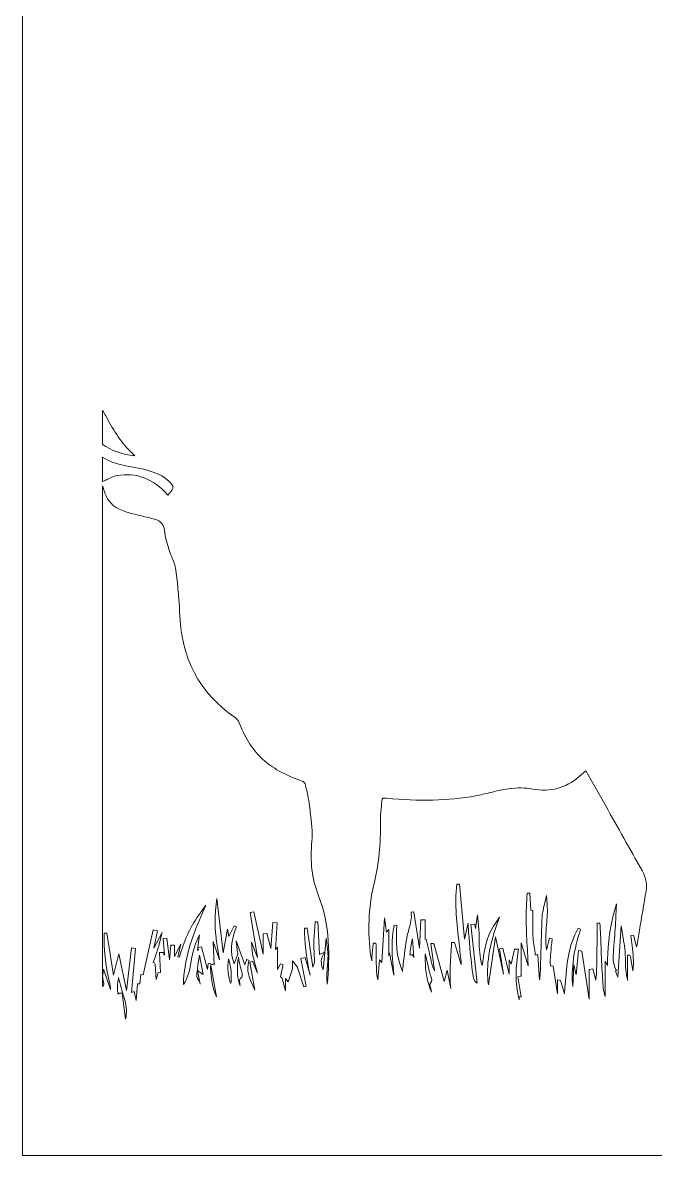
# Model space of a CAD drawing. Header units: millimetres. Extents: x 31 to 225, y -115 to -14.
# Drawn here: x 30.94 to 54.7, y -112.52 to -69.95 of the extents above; entities that cross this region are included whole.
import ezdxf

# ---------------------------------------------------------------- set-up
doc = ezdxf.new("R2010")
doc.units = ezdxf.units.MM
doc.header["$MEASUREMENT"] = 0
doc.layers.add('Layer 2', color=7, linetype='Continuous')

msp = doc.modelspace()

# ---------------------------------------------------------------- linework, layer by layer
at = {"layer": 'Layer 2', "lineweight": 0}
for points, knots in [([(115.237, -69.886), (115.237, -56.425), (110.949, -45.974), (102.373, -38.533), (93.798, -31.093), (82.657, -27.373), (68.953, -27.373), (68.953, -27.373), (30.939, -27.373), (30.939, -27.373), (30.939, -27.373), (30.939, -112.522), (30.939, -112.522), (30.939, -112.522), (67.858, -112.522), (67.858, -112.522), (77.102, -112.522), (85.273, -110.88), (92.368, -107.595), (96.95, -105.528), (100.953, -102.751), (104.38, -99.263), (105.862, -97.755), (107.193, -96.108), (108.39, -94.338), (108.399, -94.334), (108.408, -94.332), (108.417, -94.328), (108.412, -94.326), (108.406, -94.324), (108.401, -94.322), (109.968, -92.004), (111.299, -89.47), (112.379, -86.703), (114.284, -81.818), (115.237, -76.212), (115.237, -69.886)], [0, 0, 0, 0, 1, 1, 1, 2, 2, 2, 3, 3, 3, 4, 4, 4, 5, 5, 5, 6, 6, 6, 7, 7, 7, 8, 8, 8, 9, 9, 9, 10, 10, 10, 11, 11, 11, 12, 12, 12, 12]), ([(33.939, -85.802), (33.939, -85.802), (33.939, -84.529), (33.939, -84.529), (33.981, -84.592), (34.021, -84.659), (34.06, -84.731), (34.311, -85.192), (34.59, -85.677), (34.999, -86.082), (35.048, -86.131), (35.097, -86.18), (35.148, -86.232), (34.667, -86.176), (34.268, -86.03), (33.939, -85.802)], [0, 0, 0, 0, 1, 1, 1, 2, 2, 2, 3, 3, 3, 4, 4, 4, 5, 5, 5, 5]), ([(35.282, -86.693), (35.679, -86.769), (36.093, -86.88), (36.426, -87.176), (36.534, -87.272), (36.583, -87.342), (36.585, -87.405), (36.587, -87.467), (36.545, -87.537), (36.446, -87.639), (36.427, -87.659), (36.411, -87.681), (36.396, -87.702), (35.843, -87.084), (35.2, -86.841), (34.487, -86.974), (34.352, -86.999), (34.225, -87.061), (34.102, -87.121), (34.048, -87.147), (33.994, -87.174), (33.939, -87.196), (33.939, -87.196), (33.939, -86.283), (33.939, -86.283), (34.161, -86.42), (34.415, -86.523), (34.708, -86.582), (34.851, -86.611), (34.995, -86.638), (35.138, -86.665), (35.138, -86.665), (35.282, -86.693), (35.282, -86.693)], [0, 0, 0, 0, 1, 1, 1, 2, 2, 2, 3, 3, 3, 4, 4, 4, 5, 5, 5, 6, 6, 6, 7, 7, 7, 8, 8, 8, 9, 9, 9, 10, 10, 10, 11, 11, 11, 11]), ([(42.382, -106.092), (42.344, -105.867), (42.365, -105.642), (42.384, -105.424), (42.403, -105.216), (42.422, -105.001), (42.392, -104.787), (42.392, -104.787), (42.333, -104.365), (42.333, -104.365), (42.333, -104.365), (42.221, -105.55), (42.221, -105.55), (42.161, -105.372), (42.115, -105.202), (42.211, -105.008), (42.211, -105.008), (42.275, -104.88), (42.275, -104.88), (42.275, -104.88), (42.083, -104.969), (42.083, -104.969), (42.083, -104.969), (42.026, -103.743), (42.026, -103.743), (42.026, -103.743), (41.927, -103.74), (41.927, -103.74), (41.873, -104.242), (41.862, -104.647), (41.891, -105.015), (41.905, -105.182), (41.908, -105.317), (41.839, -105.446), (41.839, -105.446), (41.628, -103.982), (41.628, -103.982), (41.628, -103.982), (41.529, -103.988), (41.529, -103.988), (41.518, -104.474), (41.584, -105.045), (41.732, -105.733), (41.733, -105.737), (41.734, -105.742), (41.734, -105.746), (41.734, -105.746), (41.551, -105.087), (41.551, -105.087), (41.551, -105.087), (41.391, -105.129), (41.391, -105.129), (41.391, -105.129), (41.589, -106.181), (41.589, -106.181), (41.589, -106.181), (41.577, -106.159), (41.577, -106.159), (41.577, -106.159), (41.504, -106.184), (41.504, -106.184), (41.504, -106.184), (41.257, -105.467), (41.257, -105.467), (41.257, -105.467), (41.256, -105.453), (41.256, -105.453), (41.256, -105.453), (41.07, -105.206), (41.07, -105.206), (41.07, -105.206), (41.07, -105.507), (41.07, -105.507), (41.07, -105.507), (40.917, -106), (40.917, -106), (40.917, -106), (40.809, -105.875), (40.809, -105.875), (40.809, -105.875), (40.809, -106.339), (40.809, -106.339), (40.809, -106.339), (40.683, -105.878), (40.683, -105.878), (40.687, -105.86), (40.68, -105.849), (40.659, -105.835), (40.659, -105.835), (40.619, -105.812), (40.619, -105.812), (40.619, -105.812), (40.716, -105.395), (40.716, -105.395), (40.716, -105.395), (40.708, -105.343), (40.708, -105.343), (40.708, -105.343), (40.622, -105.32), (40.622, -105.32), (40.622, -105.32), (40.511, -105.541), (40.511, -105.541), (40.511, -105.541), (40.511, -104.7), (40.511, -104.7), (40.511, -104.7), (40.433, -104.785), (40.433, -104.785), (40.433, -104.785), (40.492, -103.78), (40.492, -103.78), (40.492, -103.78), (40.335, -103.768), (40.335, -103.768), (40.335, -103.768), (40.26, -104.751), (40.26, -104.751), (40.26, -104.751), (40.107, -104.17), (40.107, -104.17), (40.107, -104.17), (39.977, -104.199), (39.977, -104.199), (39.977, -104.199), (39.977, -104.956), (39.977, -104.956), (39.977, -104.956), (39.626, -103.369), (39.626, -103.369), (39.626, -103.369), (39.489, -103.391), (39.489, -103.391), (39.489, -103.391), (39.761, -105.081), (39.761, -105.081), (39.761, -105.081), (39.533, -104.506), (39.533, -104.506), (39.533, -104.506), (39.558, -104.834), (39.558, -104.834), (39.567, -104.961), (39.6, -105.08), (39.632, -105.195), (39.632, -105.195), (39.639, -105.223), (39.639, -105.223), (39.672, -105.341), (39.704, -105.459), (39.733, -105.578), (39.741, -105.611), (39.748, -105.643), (39.755, -105.675), (39.755, -105.675), (39.57, -105.219), (39.57, -105.219), (39.57, -105.219), (39.469, -105.258), (39.469, -105.258), (39.469, -105.258), (39.659, -106.311), (39.659, -106.311), (39.634, -106.251), (39.607, -106.191), (39.581, -106.133), (39.448, -105.839), (39.322, -105.56), (39.439, -105.223), (39.439, -105.223), (39.448, -105.196), (39.448, -105.196), (39.448, -105.196), (39.355, -105.161), (39.355, -105.161), (39.351, -105.171), (39.348, -105.18), (39.344, -105.189), (39.344, -105.189), (39.283, -105.358), (39.283, -105.358), (39.283, -105.358), (38.963, -104.464), (38.963, -104.464), (38.963, -104.464), (39.014, -104.9), (39.014, -104.9), (39.016, -104.915), (39.018, -104.93), (39.02, -104.945), (39.02, -104.945), (38.881, -105.322), (38.881, -105.322), (38.722, -104.893), (38.752, -104.448), (38.971, -103.934), (38.971, -103.934), (38.88, -103.893), (38.88, -103.893), (38.88, -103.893), (38.688, -104.293), (38.688, -104.293), (38.688, -104.293), (38.637, -104.022), (38.637, -104.022), (38.637, -104.022), (38.473, -104.914), (38.473, -104.914), (38.473, -104.914), (38.226, -102.867), (38.226, -102.867), (38.226, -102.867), (38.182, -103.324), (38.182, -103.324), (38.123, -103.926), (38.221, -104.559), (38.332, -105.177), (38.332, -105.177), (38.092, -104.49), (38.092, -104.49), (38.092, -104.49), (38.137, -105.373), (38.137, -105.373), (38.137, -105.373), (38.103, -105.318), (38.103, -105.318), (38.103, -105.318), (38.01, -105.369), (38.01, -105.369), (38.01, -105.369), (38.219, -106.57), (38.219, -106.57), (38.053, -106.153), (37.982, -105.742), (38.001, -105.318), (38.001, -105.318), (37.902, -105.311), (37.902, -105.311), (37.902, -105.311), (37.882, -105.532), (37.882, -105.532), (37.882, -105.532), (37.65, -104.679), (37.65, -104.679), (37.65, -104.679), (37.519, -104.713), (37.519, -104.713), (37.519, -104.713), (37.539, -104.814), (37.539, -104.814), (37.539, -104.814), (37.503, -104.806), (37.503, -104.806), (37.503, -104.806), (37.582, -104.229), (37.582, -104.229), (37.582, -104.229), (37.436, -104.572), (37.436, -104.572), (37.346, -104.784), (37.306, -105.01), (37.268, -105.23), (37.212, -105.543), (37.16, -105.841), (36.976, -106.099), (36.993, -105.176), (37.299, -104.332), (37.63, -103.555), (37.63, -103.555), (37.815, -103.123), (37.815, -103.123), (37.815, -103.123), (37.544, -103.507), (37.544, -103.507), (37.222, -103.961), (36.987, -104.475), (36.83, -105.069), (36.83, -105.069), (36.769, -105.065), (36.769, -105.065), (36.778, -105.03), (36.787, -104.993), (36.796, -104.957), (36.796, -104.957), (36.885, -104.578), (36.885, -104.578), (36.885, -104.578), (36.637, -105.045), (36.637, -105.045), (36.637, -105.045), (36.637, -104.621), (36.637, -104.621), (36.637, -104.621), (36.5, -104.618), (36.5, -104.618), (36.5, -104.618), (36.456, -105.175), (36.456, -105.175), (36.456, -105.175), (36.348, -104.354), (36.348, -104.354), (36.348, -104.354), (36.216, -104.369), (36.216, -104.369), (36.216, -104.369), (36.265, -104.988), (36.265, -104.988), (36.265, -104.988), (36.247, -104.99), (36.247, -104.99), (36.247, -104.99), (36.247, -104.892), (36.247, -104.892), (36.247, -104.892), (36.083, -104.899), (36.083, -104.899), (36.083, -104.899), (36.117, -105.653), (36.117, -105.653), (36.117, -105.653), (36.023, -105.658), (36.023, -105.658), (36.023, -105.658), (35.95, -105.911), (35.95, -105.911), (35.95, -105.911), (35.916, -105.332), (35.916, -105.332), (35.916, -105.332), (35.895, -105.289), (35.895, -105.289), (35.895, -105.289), (35.846, -105.279), (35.846, -105.279), (35.875, -105.185), (35.906, -105.093), (35.937, -105.001), (35.988, -104.851), (36.041, -104.697), (36.081, -104.54), (36.081, -104.54), (36.181, -104.148), (36.181, -104.148), (36.181, -104.148), (35.865, -104.732), (35.865, -104.732), (35.865, -104.732), (36.009, -104.077), (36.009, -104.077), (36.009, -104.077), (35.844, -104.041), (35.844, -104.041), (35.844, -104.041), (35.462, -105.732), (35.462, -105.732), (35.462, -105.732), (35.377, -105.73), (35.377, -105.73), (35.377, -105.73), (35.344, -106.071), (35.344, -106.071), (35.344, -106.071), (35.249, -106.069), (35.249, -106.069), (35.249, -106.069), (35.198, -106.696), (35.198, -106.696), (35.198, -106.696), (35.123, -106.369), (35.123, -106.369), (35.123, -106.369), (35.022, -106.395), (35.022, -106.395), (35.022, -106.395), (35.179, -104.741), (35.179, -104.741), (35.179, -104.741), (35.033, -104.725), (35.033, -104.725), (35.033, -104.725), (34.839, -106.331), (34.839, -106.331), (34.839, -106.331), (34.546, -104.942), (34.546, -104.942), (34.546, -104.942), (34.345, -105.749), (34.345, -105.749), (34.345, -105.749), (34.098, -104.165), (34.098, -104.165), (34.098, -104.165), (33.999, -104.17), (33.999, -104.17), (33.979, -104.752), (34.044, -105.339), (34.212, -106.074), (34.228, -106.143), (34.233, -106.214), (34.237, -106.288), (34.237, -106.288), (33.977, -105.526), (33.977, -105.526), (33.977, -105.526), (33.946, -105.728), (33.946, -105.728), (33.934, -105.806), (33.949, -105.876), (33.963, -105.944), (33.983, -106.039), (33.999, -106.114), (33.945, -106.193), (33.945, -106.193), (33.939, -106.102), (33.939, -106.102), (33.939, -106.102), (33.939, -87.357), (33.939, -87.357), (33.951, -87.391), (33.963, -87.424), (33.974, -87.458), (34.022, -87.607), (34.072, -87.761), (34.16, -87.891), (34.371, -88.205), (34.724, -88.318), (35.067, -88.406), (35.181, -88.436), (35.296, -88.462), (35.41, -88.49), (35.571, -88.527), (35.737, -88.567), (35.897, -88.612), (36.127, -88.677), (36.24, -88.807), (36.264, -89.032), (36.29, -89.269), (36.36, -89.502), (36.428, -89.728), (36.428, -89.728), (36.432, -89.74), (36.432, -89.74), (36.461, -89.836), (36.5, -89.931), (36.537, -90.022), (36.597, -90.167), (36.653, -90.305), (36.674, -90.449), (36.739, -90.896), (36.816, -91.487), (36.833, -92.087), (36.883, -93.835), (37.565, -95.136), (38.919, -96.066), (38.977, -96.106), (39.035, -96.182), (39.069, -96.265), (39.269, -96.741), (39.515, -97.235), (39.949, -97.63), (40.316, -97.962), (40.777, -98.22), (41.399, -98.443), (41.507, -98.482), (41.551, -98.526), (41.566, -98.613), (41.582, -98.701), (41.602, -98.789), (41.622, -98.877), (41.653, -99.013), (41.684, -99.154), (41.699, -99.292), (41.712, -99.41), (41.727, -99.529), (41.743, -99.648), (41.79, -100.001), (41.837, -100.366), (41.803, -100.713), (41.727, -101.471), (41.804, -102.129), (42.039, -102.724), (42.494, -103.877), (42.473, -105.067), (42.382, -106.092)], [0, 0, 0, 0, 1, 1, 1, 2, 2, 2, 3, 3, 3, 4, 4, 4, 5, 5, 5, 6, 6, 6, 7, 7, 7, 8, 8, 8, 9, 9, 9, 10, 10, 10, 11, 11, 11, 12, 12, 12, 13, 13, 13, 14, 14, 14, 15, 15, 15, 16, 16, 16, 17, 17, 17, 18, 18, 18, 19, 19, 19, 20, 20, 20, 21, 21, 21, 22, 22, 22, 23, 23, 23, 24, 24, 24, 25, 25, 25, 26, 26, 26, 27, 27, 27, 28, 28, 28, 29, 29, 29, 30, 30, 30, 31, 31, 31, 32, 32, 32, 33, 33, 33, 34, 34, 34, 35, 35, 35, 36, 36, 36, 37, 37, 37, 38, 38, 38, 39, 39, 39, 40, 40, 40, 41, 41, 41, 42, 42, 42, 43, 43, 43, 44, 44, 44, 45, 45, 45, 46, 46, 46, 47, 47, 47, 48, 48, 48, 49, 49, 49, 50, 50, 50, 51, 51, 51, 52, 52, 52, 53, 53, 53, 54, 54, 54, 55, 55, 55, 56, 56, 56, 57, 57, 57, 58, 58, 58, 59, 59, 59, 60, 60, 60, 61, 61, 61, 62, 62, 62, 63, 63, 63, 64, 64, 64, 65, 65, 65, 66, 66, 66, 67, 67, 67, 68, 68, 68, 69, 69, 69, 70, 70, 70, 71, 71, 71, 72, 72, 72, 73, 73, 73, 74, 74, 74, 75, 75, 75, 76, 76, 76, 77, 77, 77, 78, 78, 78, 79, 79, 79, 80, 80, 80, 81, 81, 81, 82, 82, 82, 83, 83, 83, 84, 84, 84, 85, 85, 85, 86, 86, 86, 87, 87, 87, 88, 88, 88, 89, 89, 89, 90, 90, 90, 91, 91, 91, 92, 92, 92, 93, 93, 93, 94, 94, 94, 95, 95, 95, 96, 96, 96, 97, 97, 97, 98, 98, 98, 99, 99, 99, 100, 100, 100, 101, 101, 101, 102, 102, 102, 103, 103, 103, 104, 104, 104, 105, 105, 105, 106, 106, 106, 107, 107, 107, 108, 108, 108, 109, 109, 109, 110, 110, 110, 111, 111, 111, 112, 112, 112, 113, 113, 113, 114, 114, 114, 115, 115, 115, 116, 116, 116, 117, 117, 117, 118, 118, 118, 119, 119, 119, 120, 120, 120, 121, 121, 121, 122, 122, 122, 123, 123, 123, 124, 124, 124, 125, 125, 125, 126, 126, 126, 127, 127, 127, 128, 128, 128, 129, 129, 129, 130, 130, 130, 131, 131, 131, 132, 132, 132, 133, 133, 133, 134, 134, 134, 135, 135, 135, 136, 136, 136, 137, 137, 137, 138, 138, 138, 139, 139, 139, 140, 140, 140, 141, 141, 141, 142, 142, 142, 143, 143, 143, 144, 144, 144, 145, 145, 145, 146, 146, 146, 147, 147, 147, 148, 148, 148, 149, 149, 149, 150, 150, 150, 151, 151, 151, 152, 152, 152, 153, 153, 153, 154, 154, 154, 155, 155, 155, 156, 156, 156, 157, 157, 157, 158, 158, 158, 159, 159, 159, 160, 160, 160, 161, 161, 161, 161]), ([(54.353, -102.59), (54.267, -103.08), (54.186, -103.571), (54.104, -104.061), (54.069, -104.267), (54.035, -104.473), (54, -104.679), (54, -104.679), (53.882, -104.243), (53.882, -104.243), (53.882, -104.243), (53.784, -104.261), (53.784, -104.261), (53.794, -104.386), (53.81, -104.513), (53.826, -104.636), (53.865, -104.943), (53.906, -105.258), (53.857, -105.584), (53.857, -105.584), (53.767, -105.043), (53.767, -105.043), (53.767, -105.043), (53.75, -105.001), (53.75, -105.001), (53.75, -105.001), (53.658, -105.001), (53.658, -105.001), (53.658, -105.001), (53.658, -105.946), (53.658, -105.946), (53.632, -105.811), (53.606, -105.672), (53.592, -105.536), (53.581, -105.42), (53.579, -105.299), (53.577, -105.183), (53.576, -105.078), (53.575, -104.968), (53.566, -104.86), (53.554, -104.723), (53.531, -104.59), (53.511, -104.473), (53.503, -104.427), (53.496, -104.385), (53.49, -104.346), (53.49, -104.346), (53.421, -103.898), (53.421, -103.898), (53.421, -103.898), (53.292, -105.821), (53.292, -105.821), (53.292, -105.821), (53.208, -105.603), (53.208, -105.603), (53.209, -105.601), (53.21, -105.601), (53.211, -105.6), (53.211, -105.6), (53.239, -105.573), (53.239, -105.573), (53.239, -105.573), (53.22, -105.54), (53.22, -105.54), (53.094, -105.307), (53.113, -105.06), (53.134, -104.798), (53.134, -104.798), (53.158, -104.492), (53.158, -104.492), (53.183, -104.175), (53.209, -103.848), (53.221, -103.524), (53.221, -103.524), (53.238, -103.071), (53.238, -103.071), (53.238, -103.071), (53.123, -103.509), (53.123, -103.509), (52.955, -104.146), (52.915, -104.785), (52.906, -105.39), (52.906, -105.39), (52.821, -105.219), (52.821, -105.219), (52.821, -105.219), (52.821, -106.554), (52.821, -106.554), (52.748, -106.346), (52.734, -106.111), (52.72, -105.881), (52.72, -105.881), (52.712, -105.754), (52.712, -105.754), (52.688, -105.405), (52.675, -105.048), (52.662, -104.702), (52.651, -104.404), (52.64, -104.096), (52.622, -103.792), (52.622, -103.792), (52.522, -103.795), (52.522, -103.795), (52.522, -103.795), (52.516, -104.255), (52.516, -104.255), (52.511, -104.68), (52.506, -105.104), (52.497, -105.528), (52.494, -105.648), (52.481, -105.77), (52.468, -105.889), (52.466, -105.904), (52.464, -105.919), (52.463, -105.934), (52.463, -105.934), (52.355, -105.517), (52.355, -105.517), (52.355, -105.517), (52.219, -105.532), (52.219, -105.532), (52.219, -105.532), (52.219, -106.652), (52.219, -106.652), (52.219, -106.652), (51.936, -104.845), (51.936, -104.845), (51.936, -104.845), (51.819, -104.824), (51.819, -104.824), (51.819, -104.824), (51.729, -105.733), (51.729, -105.733), (51.729, -105.733), (51.636, -105.366), (51.636, -105.366), (51.636, -105.366), (51.6, -106.178), (51.6, -106.178), (51.537, -105.503), (51.634, -104.795), (51.894, -104.024), (51.894, -104.024), (51.803, -103.983), (51.803, -103.983), (51.424, -104.652), (51.371, -105.363), (51.313, -106.116), (51.305, -106.225), (51.297, -106.336), (51.287, -106.447), (51.287, -106.447), (51.14, -105.946), (51.14, -105.946), (51.14, -105.946), (51.032, -105.928), (51.032, -105.928), (51.032, -105.928), (51.032, -106.449), (51.032, -106.449), (51.032, -106.449), (50.866, -105.414), (50.866, -105.414), (50.866, -105.414), (50.761, -105.398), (50.761, -105.398), (50.746, -105.133), (50.775, -104.869), (50.805, -104.593), (50.813, -104.524), (50.821, -104.454), (50.828, -104.383), (50.828, -104.383), (50.73, -104.365), (50.73, -104.365), (50.73, -104.365), (50.705, -104.452), (50.705, -104.452), (50.685, -104.52), (50.665, -104.588), (50.65, -104.657), (50.639, -104.704), (50.63, -104.751), (50.62, -104.803), (50.565, -104.487), (50.59, -104.181), (50.617, -103.86), (50.637, -103.61), (50.659, -103.352), (50.638, -103.088), (50.638, -103.088), (50.613, -102.761), (50.613, -102.761), (50.613, -102.761), (50.516, -103.182), (50.516, -103.182), (50.502, -103.239), (50.491, -103.284), (50.483, -103.329), (50.483, -103.329), (50.475, -103.372), (50.475, -103.372), (50.462, -103.435), (50.45, -103.501), (50.447, -103.568), (50.435, -103.905), (50.425, -104.242), (50.414, -104.579), (50.402, -104.942), (50.39, -105.305), (50.378, -105.667), (50.374, -105.753), (50.365, -105.841), (50.355, -105.926), (50.355, -105.926), (50.287, -104.987), (50.287, -104.987), (50.287, -104.987), (50.193, -104.984), (50.193, -104.984), (50.19, -104.958), (50.186, -104.932), (50.182, -104.907), (50.151, -104.699), (50.119, -104.483), (50.105, -104.271), (50.091, -104.06), (50.094, -103.848), (50.097, -103.623), (50.099, -103.522), (50.1, -103.42), (50.1, -103.315), (50.1, -103.315), (50.024, -103.309), (50.024, -103.309), (50.024, -103.309), (49.993, -102.672), (49.993, -102.672), (49.993, -102.672), (49.893, -102.669), (49.893, -102.669), (49.819, -103.375), (49.858, -104.089), (49.895, -104.779), (49.906, -104.982), (49.917, -105.189), (49.926, -105.397), (49.926, -105.397), (49.668, -104.533), (49.668, -104.533), (49.668, -104.533), (49.668, -105.794), (49.668, -105.794), (49.668, -105.794), (49.658, -105.773), (49.658, -105.773), (49.658, -105.773), (49.537, -105.807), (49.537, -105.807), (49.537, -105.807), (49.667, -106.562), (49.667, -106.562), (49.667, -106.562), (49.581, -106.57), (49.581, -106.57), (49.581, -106.57), (49.59, -106.682), (49.59, -106.682), (49.408, -106.048), (49.466, -105.398), (49.553, -104.829), (49.553, -104.829), (49.561, -104.775), (49.561, -104.775), (49.561, -104.775), (49.409, -104.767), (49.409, -104.767), (49.409, -104.767), (49.293, -105.331), (49.293, -105.331), (49.293, -105.331), (49.211, -105.169), (49.211, -105.169), (49.211, -105.169), (49.211, -105.713), (49.211, -105.713), (49.211, -105.713), (48.977, -104.74), (48.977, -104.74), (48.977, -104.74), (48.85, -104.762), (48.85, -104.762), (48.85, -104.762), (48.996, -105.715), (48.996, -105.715), (48.996, -105.715), (48.701, -104.312), (48.701, -104.312), (48.701, -104.312), (48.438, -106.11), (48.438, -106.11), (48.371, -105.716), (48.352, -105), (48.714, -103.956), (48.714, -103.956), (48.848, -103.572), (48.848, -103.572), (48.848, -103.572), (48.625, -103.912), (48.625, -103.912), (48.334, -104.358), (48.274, -104.825), (48.21, -105.319), (48.207, -105.341), (48.205, -105.363), (48.202, -105.385), (48.094, -105.067), (48.09, -104.742), (48.087, -104.426), (48.085, -104.253), (48.083, -104.073), (48.064, -103.897), (48.064, -103.897), (48.019, -103.481), (48.019, -103.481), (48.019, -103.481), (47.952, -103.993), (47.952, -103.993), (47.952, -103.993), (47.927, -103.828), (47.927, -103.828), (47.927, -103.828), (47.766, -103.846), (47.766, -103.846), (47.766, -103.846), (48.01, -106.056), (48.01, -106.056), (47.878, -105.97), (47.862, -105.834), (47.844, -105.69), (47.844, -105.69), (47.838, -105.636), (47.838, -105.636), (47.773, -105.153), (47.723, -104.653), (47.69, -104.151), (47.69, -104.151), (47.666, -103.797), (47.666, -103.797), (47.666, -103.797), (47.536, -104.4), (47.536, -104.4), (47.536, -104.4), (47.341, -102.332), (47.341, -102.332), (47.341, -102.332), (47.242, -102.332), (47.242, -102.332), (47.162, -103.084), (47.248, -103.834), (47.331, -104.559), (47.36, -104.816), (47.391, -105.081), (47.413, -105.342), (47.413, -105.342), (47.404, -105.343), (47.404, -105.343), (47.404, -105.343), (47.16, -104.524), (47.16, -104.524), (47.16, -104.524), (47.049, -104.524), (47.049, -104.524), (47.049, -104.524), (47.047, -104.572), (47.047, -104.572), (47.041, -104.697), (47.033, -104.823), (47.025, -104.949), (47.007, -105.233), (46.988, -105.526), (46.993, -105.815), (46.996, -105.961), (47.004, -106.11), (47.015, -106.255), (47.015, -106.255), (46.887, -105.564), (46.887, -105.564), (46.887, -105.564), (46.774, -105.984), (46.774, -105.984), (46.774, -105.984), (46.391, -104.599), (46.391, -104.599), (46.391, -104.599), (46.361, -104.563), (46.361, -104.563), (46.361, -104.563), (46.265, -104.563), (46.265, -104.563), (46.265, -104.563), (46.403, -105.582), (46.403, -105.582), (46.305, -105.354), (46.255, -105.106), (46.206, -104.866), (46.178, -104.727), (46.149, -104.584), (46.111, -104.446), (46.111, -104.446), (46.099, -104.4), (46.099, -104.4), (46.099, -104.4), (46.058, -104.409), (46.058, -104.409), (46.058, -104.409), (46.059, -103.675), (46.059, -103.675), (46.059, -103.675), (45.89, -103.673), (45.89, -103.673), (45.89, -103.673), (45.839, -104.731), (45.839, -104.731), (45.839, -104.731), (45.627, -103.379), (45.627, -103.379), (45.627, -103.379), (45.625, -103.369), (45.625, -103.369), (45.625, -103.368), (45.625, -103.368), (45.625, -103.368), (45.625, -103.368), (45.526, -103.384), (45.526, -103.384), (45.526, -103.384), (45.528, -103.395), (45.528, -103.395), (45.56, -103.61), (45.506, -103.807), (45.449, -104.016), (45.425, -104.101), (45.401, -104.188), (45.384, -104.276), (45.313, -104.631), (45.273, -104.994), (45.234, -105.345), (45.224, -105.434), (45.214, -105.524), (45.203, -105.613), (44.965, -105.055), (44.96, -104.451), (44.993, -103.878), (44.993, -103.878), (44.894, -103.864), (44.894, -103.864), (44.81, -104.249), (44.791, -104.66), (44.832, -105.157), (44.841, -105.263), (44.85, -105.368), (44.86, -105.474), (44.868, -105.563), (44.876, -105.654), (44.884, -105.744), (44.884, -105.744), (44.719, -104.915), (44.719, -104.915), (44.719, -104.915), (44.687, -105.027), (44.687, -105.027), (44.687, -105.027), (44.687, -104.039), (44.687, -104.039), (44.687, -104.039), (44.609, -104.127), (44.609, -104.127), (44.609, -104.127), (44.532, -103.59), (44.532, -103.59), (44.532, -103.59), (44.433, -105.276), (44.433, -105.276), (44.433, -105.276), (44.346, -105.174), (44.346, -105.174), (44.346, -105.174), (44.277, -105.924), (44.277, -105.924), (44.22, -105.66), (44.22, -105.389), (44.221, -105.106), (44.222, -104.925), (44.222, -104.737), (44.206, -104.548), (44.206, -104.548), (44.107, -104.547), (44.107, -104.547), (44.101, -104.602), (44.095, -104.654), (44.09, -104.704), (44.078, -104.809), (44.067, -104.909), (44.062, -105.007), (44.058, -105.076), (44.058, -105.146), (44.058, -105.216), (44.032, -105.102), (44.006, -104.986), (43.993, -104.871), (43.889, -103.971), (43.946, -103.068), (44.161, -102.188), (44.318, -101.547), (44.386, -100.843), (44.377, -99.972), (44.375, -99.81), (44.39, -99.644), (44.405, -99.484), (44.412, -99.396), (44.42, -99.308), (44.426, -99.22), (44.429, -99.166), (44.44, -99.132), (44.461, -99.114), (44.484, -99.095), (44.529, -99.089), (44.6, -99.096), (45.823, -99.224), (46.919, -99.195), (47.952, -99.009), (48.135, -98.976), (48.318, -98.93), (48.495, -98.887), (48.721, -98.831), (48.954, -98.774), (49.185, -98.742), (49.51, -98.697), (49.824, -98.701), (50.094, -98.753), (50.753, -98.879), (51.323, -98.727), (51.836, -98.288), (51.836, -98.288), (52.095, -98.067), (52.095, -98.067), (52.095, -98.067), (52.839, -99.39), (52.839, -99.39), (53.294, -100.2), (53.749, -101.01), (54.204, -101.82), (54.35, -102.08), (54.399, -102.332), (54.353, -102.59)], [0, 0, 0, 0, 1, 1, 1, 2, 2, 2, 3, 3, 3, 4, 4, 4, 5, 5, 5, 6, 6, 6, 7, 7, 7, 8, 8, 8, 9, 9, 9, 10, 10, 10, 11, 11, 11, 12, 12, 12, 13, 13, 13, 14, 14, 14, 15, 15, 15, 16, 16, 16, 17, 17, 17, 18, 18, 18, 19, 19, 19, 20, 20, 20, 21, 21, 21, 22, 22, 22, 23, 23, 23, 24, 24, 24, 25, 25, 25, 26, 26, 26, 27, 27, 27, 28, 28, 28, 29, 29, 29, 30, 30, 30, 31, 31, 31, 32, 32, 32, 33, 33, 33, 34, 34, 34, 35, 35, 35, 36, 36, 36, 37, 37, 37, 38, 38, 38, 39, 39, 39, 40, 40, 40, 41, 41, 41, 42, 42, 42, 43, 43, 43, 44, 44, 44, 45, 45, 45, 46, 46, 46, 47, 47, 47, 48, 48, 48, 49, 49, 49, 50, 50, 50, 51, 51, 51, 52, 52, 52, 53, 53, 53, 54, 54, 54, 55, 55, 55, 56, 56, 56, 57, 57, 57, 58, 58, 58, 59, 59, 59, 60, 60, 60, 61, 61, 61, 62, 62, 62, 63, 63, 63, 64, 64, 64, 65, 65, 65, 66, 66, 66, 67, 67, 67, 68, 68, 68, 69, 69, 69, 70, 70, 70, 71, 71, 71, 72, 72, 72, 73, 73, 73, 74, 74, 74, 75, 75, 75, 76, 76, 76, 77, 77, 77, 78, 78, 78, 79, 79, 79, 80, 80, 80, 81, 81, 81, 82, 82, 82, 83, 83, 83, 84, 84, 84, 85, 85, 85, 86, 86, 86, 87, 87, 87, 88, 88, 88, 89, 89, 89, 90, 90, 90, 91, 91, 91, 92, 92, 92, 93, 93, 93, 94, 94, 94, 95, 95, 95, 96, 96, 96, 97, 97, 97, 98, 98, 98, 99, 99, 99, 100, 100, 100, 101, 101, 101, 102, 102, 102, 103, 103, 103, 104, 104, 104, 105, 105, 105, 106, 106, 106, 107, 107, 107, 108, 108, 108, 109, 109, 109, 110, 110, 110, 111, 111, 111, 112, 112, 112, 113, 113, 113, 114, 114, 114, 115, 115, 115, 116, 116, 116, 117, 117, 117, 118, 118, 118, 119, 119, 119, 120, 120, 120, 121, 121, 121, 122, 122, 122, 123, 123, 123, 124, 124, 124, 125, 125, 125, 126, 126, 126, 127, 127, 127, 128, 128, 128, 129, 129, 129, 130, 130, 130, 131, 131, 131, 132, 132, 132, 133, 133, 133, 134, 134, 134, 135, 135, 135, 136, 136, 136, 137, 137, 137, 138, 138, 138, 139, 139, 139, 140, 140, 140, 141, 141, 141, 142, 142, 142, 143, 143, 143, 144, 144, 144, 145, 145, 145, 146, 146, 146, 147, 147, 147, 148, 148, 148, 149, 149, 149, 150, 150, 150, 151, 151, 151, 152, 152, 152, 153, 153, 153, 154, 154, 154, 155, 155, 155, 156, 156, 156, 157, 157, 157, 158, 158, 158, 159, 159, 159, 160, 160, 160, 161, 161, 161, 162, 162, 162, 163, 163, 163, 164, 164, 164, 165, 165, 165, 166, 166, 166, 167, 167, 167, 168, 168, 168, 169, 169, 169, 170, 170, 170, 171, 171, 171, 172, 172, 172, 173, 173, 173, 174, 174, 174, 175, 175, 175, 176, 176, 176, 177, 177, 177, 178, 178, 178, 179, 179, 179, 180, 180, 180, 181, 181, 181, 182, 182, 182, 183, 183, 183, 184, 184, 184, 185, 185, 185, 185]), ([(45.593, -105.008), (45.593, -105.008), (45.556, -104.978), (45.556, -104.978), (45.556, -104.978), (45.485, -104.993), (45.485, -104.993), (45.499, -104.791), (45.528, -104.587), (45.578, -104.383), (45.578, -104.383), (45.634, -105.09), (45.634, -105.09), (45.634, -105.09), (45.593, -105.008), (45.593, -105.008)], [0, 0, 0, 0, 1, 1, 1, 2, 2, 2, 3, 3, 3, 4, 4, 4, 5, 5, 5, 5]), ([(37.612, -106.093), (37.587, -106.009), (37.554, -105.925), (37.494, -105.847), (37.46, -105.804), (37.479, -105.692), (37.493, -105.601), (37.499, -105.568), (37.504, -105.535), (37.507, -105.504), (37.523, -105.356), (37.546, -105.206), (37.568, -105.06), (37.571, -105.04), (37.574, -105.02), (37.577, -105), (37.577, -105), (37.722, -105.719), (37.722, -105.719), (37.722, -105.719), (37.505, -105.574), (37.505, -105.574), (37.505, -105.574), (37.612, -106.093), (37.612, -106.093)], [0, 0, 0, 0, 1, 1, 1, 2, 2, 2, 3, 3, 3, 4, 4, 4, 5, 5, 5, 6, 6, 6, 7, 7, 7, 8, 8, 8, 8]), ([(38.753, -106.066), (38.663, -105.84), (38.619, -105.445), (38.669, -105.137), (38.775, -105.468), (38.802, -105.774), (38.753, -106.066)], [0, 0, 0, 0, 1, 1, 1, 2, 2, 2, 2]), ([(39.171, -105.823), (39.171, -105.823), (39.149, -105.845), (39.149, -105.845), (39.073, -105.919), (39.068, -105.936), (39.092, -106.047), (39.099, -106.079), (39.104, -106.112), (39.11, -106.145), (39.007, -105.881), (38.979, -105.582), (39.022, -105.224), (39.022, -105.224), (39.04, -105.074), (39.04, -105.074), (39.067, -105.223), (39.104, -105.369), (39.139, -105.512), (39.154, -105.568), (39.168, -105.625), (39.181, -105.681), (39.195, -105.738), (39.187, -105.807), (39.171, -105.823)], [0, 0, 0, 0, 1, 1, 1, 2, 2, 2, 3, 3, 3, 4, 4, 4, 5, 5, 5, 6, 6, 6, 7, 7, 7, 8, 8, 8, 8]), ([(46.256, -106.195), (46.263, -106.217), (46.272, -106.241), (46.274, -106.26), (46.28, -106.299), (46.285, -106.341), (46.289, -106.384), (46.138, -106.002), (46.061, -105.606), (46.059, -105.203), (46.059, -105.117), (46.058, -105.031), (46.058, -104.945), (46.115, -105.186), (46.172, -105.429), (46.227, -105.671), (46.236, -105.711), (46.252, -105.75), (46.268, -105.788), (46.315, -105.899), (46.337, -105.967), (46.254, -106.053), (46.219, -106.089), (46.237, -106.14), (46.256, -106.195)], [0, 0, 0, 0, 1, 1, 1, 2, 2, 2, 3, 3, 3, 4, 4, 4, 5, 5, 5, 6, 6, 6, 7, 7, 7, 8, 8, 8, 8]), ([(34.803, -107.407), (34.803, -107.407), (34.677, -106.426), (34.677, -106.426), (34.677, -106.426), (34.556, -106.421), (34.556, -106.421), (34.556, -106.421), (34.532, -106.48), (34.532, -106.48), (34.467, -106.27), (34.503, -106.063), (34.54, -105.846), (34.541, -105.845), (34.541, -105.843), (34.541, -105.841), (34.549, -105.871), (34.557, -105.902), (34.565, -105.932), (34.63, -106.182), (34.697, -106.441), (34.778, -106.692), (34.849, -106.916), (34.858, -107.145), (34.803, -107.407)], [0, 0, 0, 0, 1, 1, 1, 2, 2, 2, 3, 3, 3, 4, 4, 4, 5, 5, 5, 6, 6, 6, 7, 7, 7, 8, 8, 8, 8])]:
    msp.add_open_spline(points, degree=3, knots=knots, dxfattribs=at)

doc.saveas('drawing.dxf')
